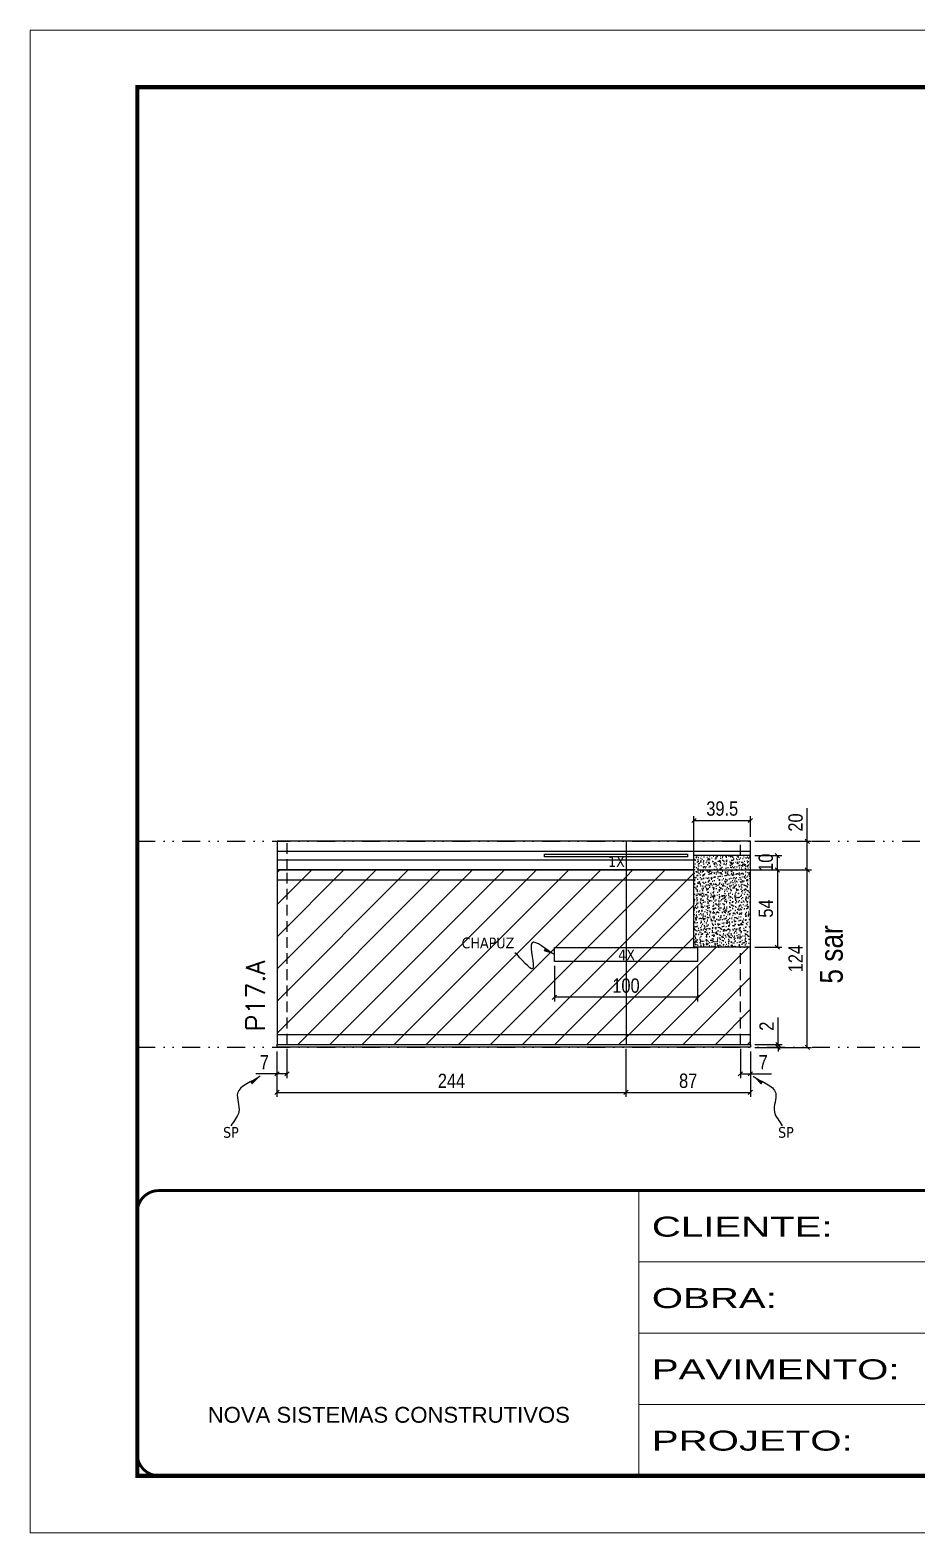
# Model space of a CAD drawing. Extents: x 14400 to 27878, y -21631 to 6985.
# Drawn here: x 19182 to 19802, y 192 to 1242 of the extents above; entities that cross this region are included whole.
import ezdxf

# ---------------------------------------------------------------- set-up
doc = ezdxf.new("R2010")
doc.units = 0
for name, pattern in [('CONTINUO', [0]), ('DASHED', [0.75, 0.5, -0.25]), ('DIVIDE2', [0.625, 0.25, -0.125, 0, -0.125, 0, -0.125]), ('HIDDEN', [0.375, 0.25, -0.125])]:
    doc.linetypes.add(name, pattern=pattern)
for name, color, linetype in [('COTA', 241, 'Continuous'), ('NOMENCLATURA', 7, 'Continuous'), ('Nível', 160, 'Continuous'), ('Painéis', 200, 'Continuous'), ('SARR_2.2x10', 60, 'Continuous'), ('SARR_2.2x7', 40, 'Continuous'), ('Sarrafo de Pressão', 42, 'HIDDEN'), ('texto', 7, 'Continuous')]:
    doc.layers.add(name, color=color, linetype=linetype)
for name, color, linetype, lineweight in [('Folhas', 255, 'Continuous', 9), ('Hachura', 251, 'Continuous', 9), ('SARRAFO DE PRESSAO', 251, 'DASHED', 9), ('Texto Seção', 7, 'Continuous', 15)]:
    doc.layers.add(name, color=color, linetype=linetype, lineweight=lineweight)
doc.styles.add('ARIAL', font='arial.ttf')
doc.styles.add('ARIAL_NARROW', font='ARIALN.TTF', dxfattribs={"height": 0.2})
doc.styles.add('COTA TECNICA', font='techl___.ttf', dxfattribs={"height": 10})
doc.styles.add('COTA TECNICA-50', font='techl___.ttf', dxfattribs={"height": 10})
doc.styles.add('REGUA-120', font='ROMANS.shx', dxfattribs={"height": 15})
doc.styles.get("Standard").update_dxf_attribs({"font": 'arial.ttf'})
doc.styles.add('Tecnologia', font='')
doc.styles.get('Tecnologia').set_extended_font_data('Forgotten Futurist')
doc.dimstyles.new('COTA PAINEL-50', dxfattribs={"dimtxt": 10, "dimasz": 3, "dimexe": 3, "dimexo": 3, "dimgap": 3, "dimtad": 1, "dimdec": 1, "dimzin": 12, "dimdsep": 46, "dimtxsty": 'COTA TECNICA-50', "dimblk1": 'OBLIQUE', "dimblk2": 'OBLIQUE', "dimsah": 1, "dimcen": 0.9, "dimclrd": 4, "dimclre": 4, "dimclrt": 240, "dimadec": 1, "dimazin": 3, "dimtfac": 1, "dimtdec": 1, "dimtmove": 0, "dimatfit": 3, "dimfxl": 1, "dimtolj": 1, "dimtzin": 12, "dimarcsym": 0})
doc.dimstyles.new('PAINEL', dxfattribs={"dimtxt": 10, "dimasz": 3, "dimexe": 3, "dimexo": 3, "dimgap": 3, "dimtad": 1, "dimdec": 1, "dimzin": 12, "dimdsep": 46, "dimtxsty": 'COTA TECNICA', "dimblk1": 'OBLIQUE', "dimblk2": 'OBLIQUE', "dimsah": 1, "dimcen": 0.9, "dimclrd": 4, "dimclre": 4, "dimclrt": 240, "dimadec": 1, "dimazin": 3, "dimtfac": 1, "dimtdec": 1, "dimtmove": 0, "dimatfit": 3, "dimfxl": 1, "dimtolj": 1, "dimtzin": 12, "dimarcsym": 0})
doc.dimstyles.get("Standard").update_dxf_attribs({"dimtxt": 0.18, "dimasz": 0.18, "dimexe": 0.18, "dimexo": 0.0625, "dimgap": 0.09, "dimtad": 0, "dimtih": 1, "dimtoh": 1, "dimdec": 4, "dimzin": 0, "dimdsep": 46, "dimtxsty": 'Standard', "dimcen": 0.09, "dimadec": 0, "dimazin": 0, "dimtfac": 1, "dimtdec": 4, "dimtofl": 0, "dimtmove": 0, "dimatfit": 3, "dimfxl": 1, "dimtolj": 1, "dimtzin": 0, "dimarcsym": 0})

# ---------------------------------------------------------------- blocks, each defined once
blk = doc.blocks.new('9999999999')
at = {"color": 30, "linetype": 'CONTINUO'}
for p, q in [((98564.6, 34230.2), (98564.6, 34429.4)), ((98564.6, 34379.6), (99584, 34379.6)), ((98564.6, 34329.8), (99488, 34329.8)), ((98564.6, 34280), (99488, 34280))]:
    blk.add_line(p, q, dxfattribs=at)
at = {"color": 30, "linetype": 'CONTINUO', "const_width": 2}
blk.add_lwpolyline([(99584, 34230.2), (99584, 34414.4, 0.414214), (99569, 34429.4), (98229, 34429.4, 0.414214), (98214, 34414.4), (98214, 34245.2, 0.414214), (98229, 34230.2), (99584, 34230.2)], format="xyb", dxfattribs=at)
at = {"layer": 'Folhas'}
blk.add_lwpolyline([(98139, 34190.2), (99624, 34190.2), (99624, 35240.2), (98139, 35240.2)], close=True, dxfattribs=at)
at = {"layer": 'Folhas', "color": 30, "const_width": 3}
blk.add_lwpolyline([(98214, 34230.2), (99584, 34230.2), (99584, 35200.2), (98214, 35200.2)], close=True, dxfattribs=at)
at = {"color": 7, "linetype": 'Continuous', "ltscale": 5, "style": 'ARIAL'}
blk.add_text('NOVA SISTEMAS CONSTRUTIVOS', height=11.059, dxfattribs=at).set_placement((98263.2, 34267.2))
at = {"layer": 'Folhas', "color": 7, "style": 'Tecnologia', "width": 1.5}
for s, p in [('CLIENTE:', (98573.7, 34397.2)), ('OBRA:', (98573.7, 34347.3)), ('PAVIMENTO:', (98573.7, 34297.5)), ('PROJETO:', (98573.7, 34247.7))]:
    blk.add_text(s, height=14, dxfattribs=at).set_placement(p)
blk = doc.blocks.new('_Oblique')
at = {"color": 0, "linetype": 'ByBlock', "lineweight": -2}
blk.add_line((-0.5, -0.5), (0.5, 0.5), dxfattribs=at)
blk = doc.blocks.new('*D1125')
at = {"layer": 'COTA', "color": 4, "lineweight": -2, "transparency": 16777216}
for p, q in [((19354.6, 528.1), (19354.6, 509.6)), ((19361.6, 530.1), (19361.6, 509.6)), ((19354.6, 512.6), (19339.9, 512.6)), ((19361.6, 512.6), (19354.6, 512.6))]:
    blk.add_line(p, q, dxfattribs=at)
at = {"layer": 'Defpoints', "color": 0, "transparency": 16777216}
for p in [(19354.6, 531.1), (19361.6, 533.1), (19354.6, 512.6)]:
    blk.add_point(p, dxfattribs=at)
at = {"layer": 'COTA', "color": 4, "lineweight": -2, "transparency": 16777216, "xscale": 3, "yscale": 3, "zscale": 3, "rotation": 180}
blk.add_blockref('_Oblique', (19354.6, 512.6), dxfattribs=at)
at = {"layer": 'COTA', "color": 4, "lineweight": -2, "transparency": 16777216, "xscale": 3, "yscale": 3, "zscale": 3}
blk.add_blockref('_Oblique', (19361.6, 512.6), dxfattribs=at)
at = {"layer": 'COTA', "color": 240, "transparency": 16777216, "insert": (19345.8, 520.7), "char_height": 10, "attachment_point": 5, "style": 'COTA TECNICA-50'}
blk.add_mtext('\\A1;7', dxfattribs=at)
blk = doc.blocks.new('*D1126')
at = {"layer": 'COTA', "color": 4, "lineweight": -2, "transparency": 16777216}
for p, q in [((19678.6, 530.1), (19678.6, 509.6)), ((19685.6, 528.1), (19685.6, 509.6)), ((19678.6, 512.6), (19685.6, 512.6)), ((19685.6, 512.6), (19700.4, 512.6))]:
    blk.add_line(p, q, dxfattribs=at)
at = {"layer": 'Defpoints', "color": 0, "transparency": 16777216}
for p in [(19678.6, 533.1), (19685.6, 531.1), (19685.6, 512.6)]:
    blk.add_point(p, dxfattribs=at)
at = {"layer": 'COTA', "color": 4, "lineweight": -2, "transparency": 16777216, "xscale": 3, "yscale": 3, "zscale": 3, "rotation": 180}
blk.add_blockref('_Oblique', (19678.6, 512.6), dxfattribs=at)
at = {"layer": 'COTA', "color": 4, "lineweight": -2, "transparency": 16777216, "xscale": 3, "yscale": 3, "zscale": 3}
blk.add_blockref('_Oblique', (19685.6, 512.6), dxfattribs=at)
at = {"layer": 'COTA', "color": 240, "transparency": 16777216, "insert": (19694.5, 520.7), "char_height": 10, "attachment_point": 5, "style": 'COTA TECNICA-50'}
blk.add_mtext('\\A1;7', dxfattribs=at)
blk = doc.blocks.new('*D1127')
at = {"layer": 'COTA', "color": 4, "lineweight": -2, "transparency": 16777216}
for p, q in [((19725.3, 675.1), (19725.3, 698.3)), ((19688.6, 675.1), (19728.3, 675.1)), ((19725.3, 655.1), (19725.3, 675.1)), ((19688.6, 655.1), (19728.3, 655.1))]:
    blk.add_line(p, q, dxfattribs=at)
at = {"layer": 'Defpoints', "color": 0, "transparency": 16777216}
for p in [(19685.6, 675.1), (19725.3, 675.1), (19685.6, 655.1)]:
    blk.add_point(p, dxfattribs=at)
at = {"layer": 'COTA', "color": 4, "lineweight": -2, "transparency": 16777216, "xscale": 3, "yscale": 3, "zscale": 3}
for p, rotation in [((19725.3, 675.1), 90), ((19725.3, 655.1), 270)]:
    blk.add_blockref('_Oblique', p, dxfattribs=dict(at, rotation=rotation))
at = {"layer": 'COTA', "color": 240, "transparency": 16777216, "insert": (19717.2, 688.2), "char_height": 10, "attachment_point": 5, "rotation": 90, "style": 'COTA TECNICA-50'}
blk.add_mtext('\\A1;20', dxfattribs=at)
blk = doc.blocks.new('*D1099')
at = {"layer": 'COTA', "color": 4, "lineweight": -2, "transparency": 16777216}
for p, q in [((19704.9, 533.1), (19704.9, 551.9)), ((19688.6, 533.1), (19707.9, 533.1)), ((19688.6, 531.1), (19707.9, 531.1)), ((19704.9, 531.1), (19704.9, 533.1)), ((19704.9, 531.1), (19704.9, 528.1))]:
    blk.add_line(p, q, dxfattribs=at)
at = {"layer": 'Defpoints', "color": 0, "transparency": 16777216}
for p in [(19685.6, 533.1), (19685.6, 531.1), (19704.9, 531.1)]:
    blk.add_point(p, dxfattribs=at)
at = {"layer": 'COTA', "color": 4, "lineweight": -2, "transparency": 16777216, "xscale": 3, "yscale": 3, "zscale": 3}
for p, rotation in [((19704.9, 533.1), 270), ((19704.9, 531.1), 90)]:
    blk.add_blockref('_Oblique', p, dxfattribs=dict(at, rotation=rotation))
at = {"layer": 'COTA', "color": 240, "transparency": 16777216, "insert": (19696.9, 545.9), "char_height": 10, "attachment_point": 5, "rotation": 90, "style": 'COTA TECNICA-50'}
blk.add_mtext('\\A1;2', dxfattribs=at)
blk = doc.blocks.new('*D1134')
at = {"layer": 'COTA', "color": 4, "lineweight": -2, "transparency": 16777216}
for p, q in [((19354.6, 528.1), (19354.6, 496.6)), ((19598.6, 530.1), (19598.6, 496.6)), ((19354.6, 499.6), (19598.6, 499.6))]:
    blk.add_line(p, q, dxfattribs=at)
at = {"layer": 'Defpoints', "color": 0, "transparency": 16777216}
for p in [(19354.6, 531.1), (19598.6, 533.1), (19598.6, 499.6)]:
    blk.add_point(p, dxfattribs=at)
at = {"layer": 'COTA', "color": 4, "lineweight": -2, "transparency": 16777216, "xscale": 3, "yscale": 3, "zscale": 3, "rotation": 180}
blk.add_blockref('_Oblique', (19354.6, 499.6), dxfattribs=at)
at = {"layer": 'COTA', "color": 4, "lineweight": -2, "transparency": 16777216, "xscale": 3, "yscale": 3, "zscale": 3}
blk.add_blockref('_Oblique', (19598.6, 499.6), dxfattribs=at)
at = {"layer": 'COTA', "color": 240, "transparency": 16777216, "insert": (19476.6, 507.7), "char_height": 10, "attachment_point": 5, "style": 'COTA TECNICA-50'}
blk.add_mtext('\\A1;244', dxfattribs=at)
blk = doc.blocks.new('*D1135')
at = {"layer": 'COTA', "color": 4, "lineweight": -2, "transparency": 16777216}
for p, q in [((19598.6, 530.1), (19598.6, 496.6)), ((19685.6, 528.1), (19685.6, 496.6)), ((19598.6, 499.6), (19685.6, 499.6))]:
    blk.add_line(p, q, dxfattribs=at)
at = {"layer": 'Defpoints', "color": 0, "transparency": 16777216}
for p in [(19598.6, 533.1), (19685.6, 531.1), (19685.6, 499.6)]:
    blk.add_point(p, dxfattribs=at)
at = {"layer": 'COTA', "color": 4, "lineweight": -2, "transparency": 16777216, "xscale": 3, "yscale": 3, "zscale": 3, "rotation": 180}
blk.add_blockref('_Oblique', (19598.6, 499.6), dxfattribs=at)
at = {"layer": 'COTA', "color": 4, "lineweight": -2, "transparency": 16777216, "xscale": 3, "yscale": 3, "zscale": 3}
blk.add_blockref('_Oblique', (19685.6, 499.6), dxfattribs=at)
at = {"layer": 'COTA', "color": 240, "transparency": 16777216, "insert": (19642.1, 507.7), "char_height": 10, "attachment_point": 5, "style": 'COTA TECNICA-50'}
blk.add_mtext('\\A1;87', dxfattribs=at)
blk = doc.blocks.new('*D1136')
at = {"layer": 'COTA', "color": 4, "linetype": 'ByBlock', "lineweight": -2, "transparency": 16777216}
for p, q in [((19548.6, 588), (19548.6, 563.1)), ((19648.6, 588), (19648.6, 563.1)), ((19648.6, 566.1), (19548.6, 566.1))]:
    blk.add_line(p, q, dxfattribs=at)
at = {"layer": 'Defpoints', "color": 0, "linetype": 'ByBlock', "transparency": 16777216}
for p in [(19548.6, 591), (19648.6, 591), (19548.6, 566.1)]:
    blk.add_point(p, dxfattribs=at)
at = {"layer": 'COTA', "color": 4, "linetype": 'ByBlock', "lineweight": -2, "transparency": 16777216, "xscale": 3, "yscale": 3, "zscale": 3, "rotation": 180}
blk.add_blockref('_Oblique', (19548.6, 566.1), dxfattribs=at)
at = {"layer": 'COTA', "color": 4, "linetype": 'ByBlock', "lineweight": -2, "transparency": 16777216, "xscale": 3, "yscale": 3, "zscale": 3}
blk.add_blockref('_Oblique', (19648.6, 566.1), dxfattribs=at)
at = {"layer": 'COTA', "color": 240, "linetype": 'ByBlock', "transparency": 16777216, "insert": (19598.6, 574.2), "char_height": 10, "attachment_point": 5, "style": 'COTA TECNICA'}
blk.add_mtext('\\A1;100', dxfattribs=at)
blk = doc.blocks.new('*D1144')
at = {"layer": 'COTA', "color": 4, "lineweight": -2, "transparency": 16777216}
for p, q in [((19649.1, 655.1), (19728.3, 655.1)), ((19725.3, 531.1), (19725.3, 655.1)), ((19688.6, 531.1), (19728.3, 531.1))]:
    blk.add_line(p, q, dxfattribs=at)
at = {"layer": 'Defpoints', "color": 0, "transparency": 16777216}
for p in [(19646.1, 655.1), (19725.3, 655.1), (19685.6, 531.1)]:
    blk.add_point(p, dxfattribs=at)
at = {"layer": 'COTA', "color": 4, "lineweight": -2, "transparency": 16777216, "xscale": 3, "yscale": 3, "zscale": 3}
for p, rotation in [((19725.3, 655.1), 90), ((19725.3, 531.1), 270)]:
    blk.add_blockref('_Oblique', p, dxfattribs=dict(at, rotation=rotation))
at = {"layer": 'COTA', "color": 240, "transparency": 16777216, "insert": (19717.2, 593.1), "char_height": 10, "attachment_point": 5, "rotation": 90, "style": 'COTA TECNICA'}
blk.add_mtext('\\A1;124', dxfattribs=at)
blk = doc.blocks.new('*D1145')
at = {"layer": 'COTA', "color": 4, "lineweight": -2, "transparency": 16777216}
for p, q in [((19649.1, 655.1), (19707.5, 655.1)), ((19704.5, 655.1), (19704.5, 601.1)), ((19688.6, 601.1), (19707.5, 601.1))]:
    blk.add_line(p, q, dxfattribs=at)
at = {"layer": 'Defpoints', "color": 0, "transparency": 16777216}
for p in [(19646.1, 655.1), (19685.6, 601.1), (19704.5, 601.1)]:
    blk.add_point(p, dxfattribs=at)
at = {"layer": 'COTA', "color": 4, "lineweight": -2, "transparency": 16777216, "xscale": 3, "yscale": 3, "zscale": 3}
for p, rotation in [((19704.5, 655.1), 90), ((19704.5, 601.1), 270)]:
    blk.add_blockref('_Oblique', p, dxfattribs=dict(at, rotation=rotation))
at = {"layer": 'COTA', "color": 240, "transparency": 16777216, "insert": (19696.4, 628.1), "char_height": 10, "attachment_point": 5, "rotation": 90, "style": 'COTA TECNICA'}
blk.add_mtext('\\A1;54', dxfattribs=at)
blk = doc.blocks.new('*D1146')
at = {"layer": 'COTA', "color": 4, "lineweight": -2, "transparency": 16777216}
for p, q in [((19688.6, 665.1), (19707.5, 665.1)), ((19704.5, 655.1), (19704.5, 665.1)), ((19649.1, 655.1), (19707.5, 655.1))]:
    blk.add_line(p, q, dxfattribs=at)
at = {"layer": 'Defpoints', "color": 0, "transparency": 16777216}
for p in [(19685.6, 665.1), (19704.5, 665.1), (19646.1, 655.1)]:
    blk.add_point(p, dxfattribs=at)
at = {"layer": 'COTA', "color": 4, "lineweight": -2, "transparency": 16777216, "xscale": 3, "yscale": 3, "zscale": 3}
for p, rotation in [((19704.5, 665.1), 90), ((19704.5, 655.1), 270)]:
    blk.add_blockref('_Oblique', p, dxfattribs=dict(at, rotation=rotation))
at = {"layer": 'COTA', "color": 240, "transparency": 16777216, "insert": (19696.4, 660.1), "char_height": 10, "attachment_point": 5, "rotation": 90, "style": 'COTA TECNICA'}
blk.add_mtext('\\A1;10', dxfattribs=at)
blk = doc.blocks.new('*D1147')
at = {"layer": 'COTA', "color": 4, "lineweight": -2, "transparency": 16777216}
for p, q in [((19646.1, 658.1), (19646.1, 692.6)), ((19646.1, 689.6), (19685.6, 689.6)), ((19685.6, 678.1), (19685.6, 692.6))]:
    blk.add_line(p, q, dxfattribs=at)
at = {"layer": 'Defpoints', "color": 0, "transparency": 16777216}
for p in [(19685.6, 689.6), (19685.6, 675.1), (19646.1, 655.1)]:
    blk.add_point(p, dxfattribs=at)
at = {"layer": 'COTA', "color": 4, "lineweight": -2, "transparency": 16777216, "xscale": 3, "yscale": 3, "zscale": 3, "rotation": 180}
blk.add_blockref('_Oblique', (19646.1, 689.6), dxfattribs=at)
at = {"layer": 'COTA', "color": 4, "lineweight": -2, "transparency": 16777216, "xscale": 3, "yscale": 3, "zscale": 3}
blk.add_blockref('_Oblique', (19685.6, 689.6), dxfattribs=at)
at = {"layer": 'COTA', "color": 240, "transparency": 16777216, "insert": (19665.9, 697.9), "char_height": 10, "attachment_point": 5, "style": 'COTA TECNICA'}
blk.add_mtext('\\A1;39.5', dxfattribs=at)

msp = doc.modelspace()

# ---------------------------------------------------------------- hatches: boundary and pattern name
at = {"layer": 'COTA'}
h = msp.add_hatch(dxfattribs=at)
h.set_pattern_fill('AR-CONC', color=256, scale=0.03)
h.paths.add_polyline_path([(19685.65, 655.13), (19685.65, 665.13), (19646.15, 665.13), (19646.15, 601.13), (19673.15, 601.13), (19685.65, 601.13)])
at = {"layer": 'Hachura'}
h = msp.add_hatch(dxfattribs=at)
h.set_pattern_fill('ANSI31', color=256, scale=5)
h.paths.add_polyline_path([(19598.65, 655.13), (19354.65, 655.13), (19354.65, 533.13), (19598.65, 533.13)])
h = msp.add_hatch(dxfattribs=at)
h.set_pattern_fill('ANSI31', color=256, scale=5)
h.paths.add_polyline_path([(19685.65, 601.13), (19673.15, 601.13), (19646.15, 601.13), (19646.15, 655.13), (19598.65, 655.13), (19598.65, 533.13), (19685.65, 533.13)])

# ---------------------------------------------------------------- linework, layer by layer
at = {"layer": 'COTA'}
msp.add_line((19685.65, 655.13), (19685.65, 665.13), dxfattribs=at)
msp.add_lwpolyline([(19685.65, 601.13), (19685.65, 655.13)], dxfattribs=at)
at = {"layer": 'Nível', "color": 4, "linetype": 'DIVIDE2', "ltscale": 50}
for p, q in [((19256.97, 675.13), (20626.97, 675.13)), ((19256.97, 531.13), (20626.97, 531.13))]:
    msp.add_line(p, q, dxfattribs=at)
at = {"layer": 'Painéis'}
for p, q in [((19685.65, 675.13), (19354.65, 675.13)), ((19354.65, 675.13), (19354.65, 655.13)), ((19598.65, 675.13), (19598.65, 533.13)), ((19685.65, 665.13), (19685.65, 675.13)), ((19646.15, 601.13), (19646.15, 665.13)), ((19685.65, 665.13), (19646.15, 665.13)), ((19354.65, 655.13), (19646.15, 655.13)), ((19646.15, 655.13), (19354.65, 655.13)), ((19354.65, 655.13), (19354.65, 533.13)), ((19673.15, 601.13), (19646.15, 601.13)), ((19673.15, 601.13), (19673.15, 601.13)), ((19685.65, 601.13), (19673.15, 601.13)), ((19685.65, 533.13), (19685.65, 601.13)), ((19354.65, 533.13), (19685.65, 533.13))]:
    msp.add_line(p, q, dxfattribs=at)
msp.add_lwpolyline([(19685.65, 531.13), (19354.65, 531.13), (19354.65, 533.13), (19685.65, 533.13)], close=True, dxfattribs=at)
at = {"layer": 'SARR_2.2x10'}
for points in [[(19541.55, 666.13), (19641.55, 666.13), (19641.55, 664.13), (19541.55, 664.13)], [(19548.65, 600.98), (19648.65, 600.98), (19648.65, 590.98), (19548.65, 590.98)]]:
    msp.add_lwpolyline(points, close=True, dxfattribs=at)
at = {"layer": 'SARR_2.2x7'}
for p, q in [((19354.65, 668.13), (19598.65, 668.13)), ((19354.65, 662.13), (19598.65, 662.13)), ((19598.65, 668.13), (19685.65, 668.13)), ((19598.65, 662.13), (19646.15, 662.13)), ((19354.65, 648.13), (19598.65, 648.13)), ((19598.65, 648.13), (19646.15, 648.13)), ((19354.65, 540.13), (19598.65, 540.13)), ((19598.65, 540.13), (19685.65, 540.13))]:
    msp.add_line(p, q, dxfattribs=at)
at = {"layer": 'Sarrafo de Pressão', "ltscale": 30}
for p, q in [((19361.65, 655.13), (19361.65, 675.13)), ((19678.65, 665.13), (19678.65, 675.13)), ((19361.65, 533.13), (19361.65, 655.13)), ((19678.65, 533.13), (19678.65, 601.13))]:
    msp.add_line(p, q, dxfattribs=at)

# ---------------------------------------------------------------- block references
at = {"layer": 'SARRAFO DE PRESSAO', "color": 6, "linetype": 'ByBlock'}
msp.add_blockref('9999999999', (-78957.01, -33998.35), dxfattribs=at)

# ---------------------------------------------------------------- texts
at = {"layer": 'NOMENCLATURA', "style": 'ARIAL_NARROW'}
msp.add_text('5 sar', height=16, rotation=90, dxfattribs=at).set_placement((19750.16, 575.65))
at = {"layer": 'texto', "color": 0, "char_height": 7.5, "attachment_point": 5}
for s, insert in [('{\\fTahoma|b0|i0|c0|p34;\\C4;1X}', (19591.94, 660.84)), ('{\\fTahoma|b0|i0|c0|p34;\\C4;CHAPUZ}', (19502.09, 603.99)), ('{\\fTahoma|b0|i0|c0|p34;\\C4;4X}', (19599.04, 595.69)), ('{\\fTahoma|b0|i0|c0|p34;\\C4;SP}', (19322.4, 471.64)), ('{\\fTahoma|b0|i0|c0|p34;\\C4;SP}', (19710.42, 471.64))]:
    msp.add_mtext(s, dxfattribs=dict(at, insert=insert))
at = {"layer": 'Texto Seção', "insert": (19346.03, 542.39), "char_height": 13, "width": 285.3299, "attachment_point": 7, "rotation": 90, "style": 'REGUA-120'}
msp.add_mtext('P17.A', dxfattribs=at)

# ---------------------------------------------------------------- dimensions: what is measured, and where the dimension line sits
at = {"layer": 'COTA'}
for base, p1, p2, dimstyle, picture, middle in [((19685.65, 689.62), (19646.15, 655.13), (19685.65, 675.13), 'PAINEL', '*D1147', (19665.9, 697.87)), ((19598.65, 499.58), (19354.65, 531.13), (19598.65, 533.13), 'COTA PAINEL-50', '*D1134', (19476.65, 507.65)), ((19685.65, 499.58), (19598.65, 533.13), (19685.65, 531.13), 'COTA PAINEL-50', '*D1135', (19642.15, 507.67)), ((19685.65, 512.62), (19678.65, 533.13), (19685.65, 531.13), 'COTA PAINEL-50', '*D1126', (19694.51, 520.7))]:
    dim = msp.add_linear_dim(base=base, p1=p1, p2=p2, dimstyle=dimstyle, dxfattribs=at)
    dim.commit()
    dim.dimension.update_dxf_attribs({"geometry": picture, "text_midpoint": middle})
for base, p1, p2, angle, dimstyle, picture, middle in [((19725.29, 675.13), (19685.65, 655.13), (19685.65, 675.13), 90, 'COTA PAINEL-50', '*D1127', (19717.18, 688.24)), ((19725.29, 655.13), (19685.65, 531.13), (19646.15, 655.13), 90, 'PAINEL', '*D1144', (19717.21, 593.13)), ((19704.5, 601.13), (19646.15, 655.13), (19685.65, 601.13), 90, 'PAINEL', '*D1145', (19696.39, 628.13)), ((19354.65, 512.62), (19361.65, 533.13), (19354.65, 531.13), 180, 'COTA PAINEL-50', '*D1125', (19345.78, 520.7))]:
    dim = msp.add_linear_dim(base=base, p1=p1, p2=p2, angle=angle, dimstyle=dimstyle, dxfattribs=at)
    dim.commit()
    dim.dimension.update_dxf_attribs({"geometry": picture, "text_midpoint": middle})
for base, p1, p2, dimstyle, picture, middle in [((19704.5, 665.13), (19646.15, 655.13), (19685.65, 665.13), 'PAINEL', '*D1146', (19704.5, 660.13)), ((19704.9, 531.13), (19685.65, 533.13), (19685.65, 531.13), 'COTA PAINEL-50', '*D1099', (19704.9, 545.88))]:
    dim = msp.add_linear_dim(base=base, p1=p1, p2=p2, angle=90, dimstyle=dimstyle, dxfattribs=at)
    dim.commit()
    dim.dimension.update_dxf_attribs({"geometry": picture, "text_midpoint": middle, "dimtype": 160})
at = {"layer": 'COTA', "linetype": 'ByBlock'}
dim = msp.add_linear_dim(base=(19548.65, 566.05), p1=(19648.65, 590.98), p2=(19548.65, 590.98), dimstyle='PAINEL', dxfattribs=at)
dim.commit()
dim.dimension.update_dxf_attribs({"geometry": '*D1136', "text_midpoint": (19598.65, 574.15)})

# ---------------------------------------------------------------- leaders
at = {"layer": 'COTA', "path_type": 1}
for points in [[(19548.65, 595.98), (19532.86, 603.99), (19533.45, 586.12), (19521.01, 597.26)], [(19342.82, 510.95), (19327.03, 499.12), (19327.96, 486.11), (19322.4, 476.33)], [(19687.47, 510.95), (19703.26, 499.12), (19702.33, 486.11), (19707.89, 476.33)]]:
    msp.add_leader(points, dimstyle='Standard', override={"dimasz": 8}, dxfattribs=at)

doc.saveas('drawing.dxf')
